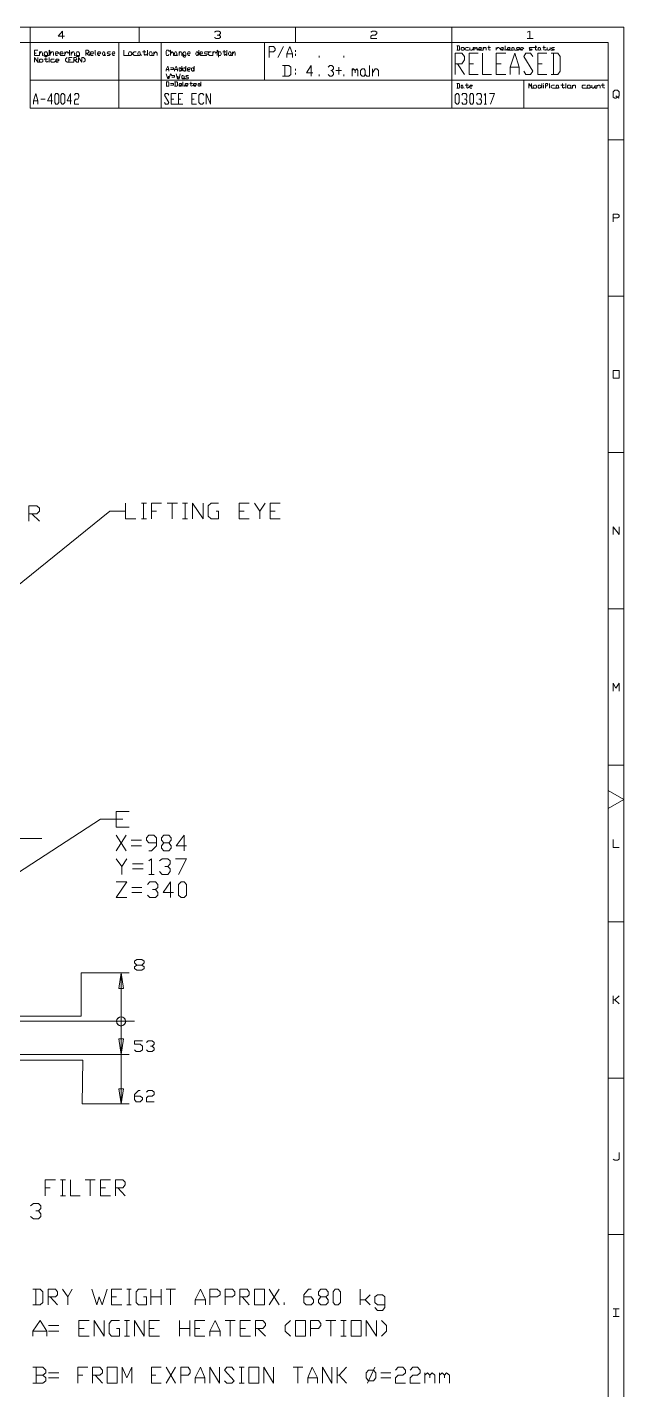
# Model space of a CAD drawing. Header units: millimetres. Extents: x 0.2 to 11.3, y 0.2 to 8.
# Drawn here: x 9.5 to 11.268, y 3.977 to 8.014 of the extents above; entities that cross this region are included whole.
import ezdxf

# ---------------------------------------------------------------- set-up
doc = ezdxf.new("R2010")
doc.units = ezdxf.units.MM
doc.layers.add('PDF_几何图形', color=7, linetype='Continuous')

msp = doc.modelspace()

# ---------------------------------------------------------------- linework, layer by layer
at = {"layer": 'PDF_几何图形', "lineweight": 13}
for points in [[(11.2683, 0.2206), (11.2683, 8.0139), (0.25, 8.0139), (0.25, 0.2206)], [(11.2217, 7.9689), (11.2217, 0.2656), (0.2967, 0.2656), (0.2967, 7.9689)], [(11.2217, 7.9689), (9.5083, 7.9689), (9.5083, 7.7739), (11.2217, 7.7739)], [(9.7717, 7.9689), (9.7717, 7.7739)], [(9.8967, 7.7739), (9.8967, 7.9689)], [(9.9117, 7.8889), (9.9117, 7.8839), (9.9117, 7.8889), (9.9167, 7.8989), (9.92, 7.8889), (9.92, 7.8839), (9.92, 7.8889)], [(9.9367, 7.8889), (9.9367, 7.8839), (9.9367, 7.8889), (9.9417, 7.8989), (9.945, 7.8889), (9.945, 7.8839), (9.945, 7.8889)], [(11.2217, 7.8572), (9.5083, 7.8572)], [(9.9467, 7.8689), (9.945, 7.8606), (9.95, 7.8606)], [(10.9717, 7.8572), (10.9717, 7.7739)], [(9.585, 7.7856), (9.5817, 7.7906), (9.5817, 7.8122), (9.585, 7.8172), (9.59, 7.8172), (9.5933, 7.8122), (9.5933, 7.7906), (9.59, 7.7856)], [(9.6033, 7.7856), (9.6, 7.7906), (9.6, 7.8122), (9.6033, 7.8172), (9.6067, 7.8172), (9.6117, 7.8122), (9.6117, 7.7906), (9.6067, 7.7856)], [(10.7733, 7.7856), (10.7683, 7.7906), (10.7683, 7.8122), (10.7733, 7.8172), (10.7767, 7.8172), (10.78, 7.8122), (10.78, 7.7906), (10.7767, 7.7856)], [(11.255, 6.9972), (11.255, 6.9739), (11.2367, 6.9739), (11.2367, 6.9972)], [(9.9567, 5.4356), (9.965, 5.4356), (9.9717, 5.4422), (9.9717, 5.4739), (9.965, 5.4822), (9.9567, 5.4822), (9.9483, 5.4739), (9.9483, 5.4422)], [(9.785, 5.1656), (9.7717, 5.1656), (9.7783, 5.2122)], [(9.7717, 5.0172), (9.785, 5.0172), (9.7783, 4.9706)], [(9.7717, 4.8689), (9.785, 4.8689), (9.7783, 4.8239)], [(10.2033, 4.2756), (10.2033, 4.2289), (10.1733, 4.2289), (10.1733, 4.2756)], [(10.4133, 4.2289), (10.4067, 4.2356), (10.4067, 4.2672), (10.4133, 4.2756), (10.4217, 4.2756), (10.4283, 4.2672), (10.4283, 4.2356), (10.4217, 4.2289)], [(10.325, 4.1822), (10.325, 4.1356), (10.295, 4.1356), (10.295, 4.1822)], [(10.49, 4.1822), (10.49, 4.1356), (10.46, 4.1356), (10.46, 4.1822)], [(9.7667, 4.0439), (9.7667, 3.9972), (9.7367, 3.9972), (9.7367, 4.0439)], [(10.1867, 4.0439), (10.1867, 3.9972), (10.1567, 3.9972), (10.1567, 4.0439)], [(10.5117, 4.0039), (10.505, 4.0122), (10.505, 4.0272), (10.5117, 4.0356), (10.5267, 4.0356), (10.5333, 4.0272), (10.5333, 4.0122), (10.5267, 4.0039)]]:
    msp.add_lwpolyline(points, close=True, dxfattribs=at)
for points in [[(11.2217, 7.7739), (9.5083, 7.7739), (9.5083, 8.0139)], [(9.61, 7.9872), (9.5917, 7.9872), (9.605, 8.0022), (9.605, 7.9806)], [(9.8317, 7.9689), (9.8317, 8.0139)], [(10.06, 8.0022), (10.055, 7.9989), (10.06, 8.0022), (10.0683, 8.0022), (10.0733, 7.9989), (10.0733, 7.9956), (10.0683, 7.9906), (10.0633, 7.9906), (10.0683, 7.9906), (10.0733, 7.9872), (10.0733, 7.9839), (10.0683, 7.9806), (10.06, 7.9806), (10.055, 7.9839)], [(10.295, 7.9689), (10.295, 8.0139)], [(10.5233, 8.0022), (10.5183, 7.9989), (10.5233, 8.0022), (10.5317, 8.0022), (10.5367, 7.9989), (10.5367, 7.9956), (10.5317, 7.9906), (10.5233, 7.9906), (10.5183, 7.9872), (10.5183, 7.9806), (10.5367, 7.9806)], [(10.7583, 7.9689), (10.7583, 7.7739), (10.7583, 8.0139)], [(11, 7.9806), (10.9817, 7.9806), (10.99, 7.9806), (10.99, 8.0022), (10.9817, 7.9989)], [(10.2033, 7.8572), (10.2033, 7.9689)], [(10.2167, 7.9406), (10.23, 7.9406), (10.235, 7.9456), (10.235, 7.9506), (10.23, 7.9572), (10.2167, 7.9572), (10.2167, 7.9239)], [(10.2433, 7.9239), (10.26, 7.9572)], [(10.2867, 7.9239), (10.2867, 7.9356), (10.2783, 7.9572), (10.27, 7.9356), (10.27, 7.9239)], [(10.7733, 7.9456), (10.78, 7.9456), (10.7817, 7.9472), (10.7817, 7.9572), (10.78, 7.9589), (10.7733, 7.9589), (10.775, 7.9589), (10.775, 7.9456)], [(10.7883, 7.9456), (10.7933, 7.9456), (10.7883, 7.9456), (10.7867, 7.9472), (10.7867, 7.9522), (10.7883, 7.9539), (10.7933, 7.9539), (10.795, 7.9522), (10.795, 7.9472), (10.7933, 7.9456)], [(10.8017, 7.9539), (10.8083, 7.9539), (10.8017, 7.9539), (10.7983, 7.9522), (10.7983, 7.9472), (10.8017, 7.9456), (10.8083, 7.9456), (10.8117, 7.9472), (10.8117, 7.9539), (10.8117, 7.9472), (10.815, 7.9456), (10.8167, 7.9456), (10.8217, 7.9489), (10.8217, 7.9456), (10.8217, 7.9539), (10.825, 7.9539), (10.825, 7.9456), (10.825, 7.9522), (10.8267, 7.9539), (10.83, 7.9522), (10.83, 7.9489), (10.83, 7.9522), (10.8317, 7.9539), (10.8333, 7.9522), (10.8333, 7.9456), (10.8383, 7.9489), (10.845, 7.9489), (10.8467, 7.9522), (10.845, 7.9539), (10.84, 7.9539), (10.8383, 7.9522), (10.8383, 7.9472), (10.84, 7.9456), (10.8517, 7.9456), (10.8517, 7.9539), (10.855, 7.9539), (10.8517, 7.9489), (10.855, 7.9539), (10.8583, 7.9539), (10.86, 7.9522), (10.86, 7.9456)], [(10.865, 7.9539), (10.8733, 7.9539)], [(10.8683, 7.9589), (10.8683, 7.9472), (10.8717, 7.9456), (10.8733, 7.9472)], [(10.89, 7.9456), (10.89, 7.9539), (10.89, 7.9489), (10.895, 7.9539), (10.8967, 7.9539), (10.9, 7.9522), (10.9033, 7.9489), (10.91, 7.9489), (10.9117, 7.9522), (10.91, 7.9539), (10.9067, 7.9539), (10.9033, 7.9522), (10.9033, 7.9472), (10.9067, 7.9456), (10.91, 7.9456), (10.9167, 7.9472), (10.9167, 7.9589)], [(10.9167, 7.9472), (10.9183, 7.9456), (10.9233, 7.9489), (10.93, 7.9489), (10.9317, 7.9522), (10.93, 7.9539), (10.925, 7.9539), (10.9233, 7.9522), (10.9233, 7.9472), (10.925, 7.9456), (10.94, 7.9456), (10.9383, 7.9456), (10.9367, 7.9472), (10.9367, 7.9522), (10.9383, 7.9539), (10.94, 7.9539), (10.9433, 7.9522), (10.9433, 7.9472), (10.94, 7.9456), (10.9433, 7.9472), (10.945, 7.9456), (10.9567, 7.9456), (10.9583, 7.9472), (10.9567, 7.9489), (10.9517, 7.9489), (10.95, 7.9522), (10.9517, 7.9539), (10.9583, 7.9539), (10.9617, 7.9489), (10.9683, 7.9489), (10.9717, 7.9522), (10.9683, 7.9539), (10.965, 7.9539), (10.9617, 7.9522), (10.9617, 7.9472), (10.965, 7.9456), (10.9683, 7.9456)], [(10.9883, 7.9456), (10.995, 7.9456), (10.9967, 7.9472), (10.995, 7.9489), (10.99, 7.9489), (10.9883, 7.9522), (10.99, 7.9539), (11.01, 7.9539), (11.0067, 7.9589), (11.0067, 7.9472), (11.0083, 7.9456), (11.01, 7.9472), (11.0167, 7.9456), (11.0183, 7.9456), (11.0167, 7.9456), (11.015, 7.9472), (11.015, 7.9522), (11.0167, 7.9539), (11.0183, 7.9539), (11.0217, 7.9522), (11.0217, 7.9472), (11.0183, 7.9456), (11.0217, 7.9472), (11.0233, 7.9456)], [(11.0283, 7.9539), (11.0367, 7.9539)], [(11.0317, 7.9589), (11.0317, 7.9472), (11.035, 7.9456), (11.0367, 7.9472), (11.0417, 7.9472), (11.0417, 7.9539), (11.0417, 7.9472), (11.0433, 7.9456), (11.045, 7.9456), (11.05, 7.9489), (11.05, 7.9456), (11.05, 7.9539)], [(11.0533, 7.9456), (11.06, 7.9456), (11.0633, 7.9472), (11.06, 7.9489), (11.0567, 7.9489), (11.0533, 7.9522), (11.0567, 7.9539), (11.0633, 7.9539)], [(9.5217, 7.9306), (9.5217, 7.9456), (9.5317, 7.9456)], [(9.5267, 7.9372), (9.5217, 7.9372), (9.5217, 7.9306), (9.5367, 7.9306), (9.5367, 7.9406), (9.54, 7.9406), (9.5367, 7.9356), (9.54, 7.9406), (9.5433, 7.9406), (9.545, 7.9372), (9.545, 7.9306), (9.55, 7.9289), (9.5533, 7.9272), (9.5567, 7.9272), (9.56, 7.9289), (9.56, 7.9372), (9.5567, 7.9406), (9.5533, 7.9406), (9.55, 7.9372), (9.55, 7.9339), (9.5533, 7.9306), (9.565, 7.9306), (9.565, 7.9456), (9.5683, 7.9406), (9.5683, 7.9306), (9.5683, 7.9356), (9.5733, 7.9406), (9.5767, 7.9406), (9.5783, 7.9372), (9.5783, 7.9306)], [(9.5317, 7.9106), (9.5217, 7.9239), (9.5217, 7.9106)], [(9.5317, 7.9239), (9.5317, 7.9106), (9.5433, 7.9106), (9.5383, 7.9106), (9.5367, 7.9122), (9.5367, 7.9172), (9.5383, 7.9189), (9.5433, 7.9189), (9.5467, 7.9172), (9.5467, 7.9122), (9.5433, 7.9106)], [(9.55, 7.9189), (9.56, 7.9189)], [(9.555, 7.9239), (9.555, 7.9122), (9.5583, 7.9106), (9.56, 7.9122), (9.565, 7.9106), (9.565, 7.9239)], [(9.5717, 7.9189), (9.58, 7.9189), (9.5717, 7.9189), (9.57, 7.9172), (9.57, 7.9122), (9.5717, 7.9106), (9.58, 7.9106), (9.585, 7.9139), (9.5917, 7.9139), (9.595, 7.9172), (9.5917, 7.9189), (9.5867, 7.9189), (9.585, 7.9172), (9.585, 7.9122), (9.5867, 7.9106), (9.5917, 7.9106)], [(9.5833, 7.9356), (9.59, 7.9356), (9.5933, 7.9372), (9.59, 7.9406), (9.585, 7.9406), (9.5833, 7.9372), (9.5833, 7.9339), (9.585, 7.9306), (9.59, 7.9306)], [(9.5967, 7.9356), (9.605, 7.9356), (9.6067, 7.9372), (9.605, 7.9406), (9.6, 7.9406), (9.5967, 7.9372), (9.5967, 7.9339), (9.6, 7.9306), (9.6117, 7.9306), (9.6117, 7.9406), (9.6117, 7.9356), (9.6167, 7.9406), (9.6183, 7.9406), (9.6217, 7.9372), (9.625, 7.9406), (9.625, 7.9306)], [(9.6333, 7.9239), (9.6233, 7.9239), (9.6233, 7.9106), (9.6183, 7.9106), (9.6133, 7.9139), (9.6133, 7.9189), (9.6183, 7.9239)], [(9.6283, 7.9172), (9.6233, 7.9172), (9.6233, 7.9106), (9.6383, 7.9106), (9.6383, 7.9239), (9.645, 7.9239), (9.6467, 7.9206), (9.6467, 7.9189), (9.645, 7.9172), (9.6383, 7.9172), (9.64, 7.9172), (9.6467, 7.9106), (9.6517, 7.9106), (9.6517, 7.9239), (9.6617, 7.9106), (9.6617, 7.9239), (9.6667, 7.9239), (9.6717, 7.9189), (9.6717, 7.9139), (9.6667, 7.9106)], [(9.625, 7.9422), (9.625, 7.9456)], [(9.63, 7.9406), (9.63, 7.9306), (9.63, 7.9356), (9.635, 7.9406), (9.6383, 7.9406), (9.64, 7.9372), (9.64, 7.9306), (9.645, 7.9289), (9.6467, 7.9272), (9.6517, 7.9272), (9.655, 7.9289), (9.655, 7.9372), (9.6517, 7.9406), (9.6467, 7.9406), (9.645, 7.9372), (9.645, 7.9339), (9.6467, 7.9306), (9.655, 7.9306)], [(9.6733, 7.9306), (9.6733, 7.9456), (9.68, 7.9456), (9.6833, 7.9422), (9.6833, 7.9406), (9.68, 7.9372), (9.6733, 7.9372), (9.675, 7.9372), (9.6833, 7.9306), (9.6867, 7.9356), (9.695, 7.9356), (9.6967, 7.9372), (9.695, 7.9406), (9.69, 7.9406), (9.6867, 7.9372), (9.6867, 7.9339), (9.69, 7.9306), (9.695, 7.9306)], [(9.7033, 7.9306), (9.7017, 7.9339), (9.7017, 7.9456)], [(9.7083, 7.9356), (9.715, 7.9356), (9.7183, 7.9372), (9.715, 7.9406), (9.7117, 7.9406), (9.7083, 7.9372), (9.7083, 7.9339), (9.7117, 7.9306), (9.715, 7.9306)], [(9.725, 7.9306), (9.7267, 7.9306), (9.725, 7.9306), (9.7233, 7.9339), (9.7233, 7.9372), (9.725, 7.9406), (9.7267, 7.9406), (9.73, 7.9372), (9.73, 7.9339), (9.7267, 7.9306), (9.7317, 7.9306), (9.73, 7.9339)], [(9.7367, 7.9306), (9.7433, 7.9306), (9.7467, 7.9339), (9.7433, 7.9356), (9.74, 7.9356), (9.7367, 7.9372), (9.74, 7.9406), (9.7467, 7.9406)], [(9.7517, 7.9356), (9.7583, 7.9356), (9.76, 7.9372), (9.7583, 7.9406), (9.7533, 7.9406), (9.7517, 7.9372), (9.7517, 7.9339), (9.7533, 7.9306), (9.7583, 7.9306)], [(9.8067, 7.9306), (9.81, 7.9339), (9.81, 7.9372), (9.8067, 7.9406), (9.8017, 7.9406), (9.8, 7.9372), (9.8, 7.9339), (9.8017, 7.9306), (9.8067, 7.9306), (9.7867, 7.9306), (9.7867, 7.9456)], [(9.8167, 7.9406), (9.8233, 7.9406), (9.8167, 7.9406), (9.8133, 7.9372), (9.8133, 7.9339), (9.8167, 7.9306), (9.8333, 7.9306), (9.83, 7.9306), (9.8283, 7.9339), (9.8283, 7.9372), (9.83, 7.9406), (9.8333, 7.9406), (9.835, 7.9372), (9.835, 7.9339), (9.8333, 7.9306), (9.835, 7.9339), (9.8383, 7.9306)], [(9.8417, 7.9406), (9.8517, 7.9406)], [(9.8467, 7.9456), (9.8467, 7.9339), (9.85, 7.9306), (9.8517, 7.9339), (9.8567, 7.9306), (9.8567, 7.9456)], [(9.8633, 7.9306), (9.8683, 7.9306), (9.8633, 7.9306), (9.8617, 7.9339), (9.8617, 7.9372), (9.8633, 7.9406), (9.8683, 7.9406), (9.87, 7.9372), (9.87, 7.9339), (9.8683, 7.9306), (9.875, 7.9306), (9.875, 7.9406), (9.875, 7.9356), (9.88, 7.9406), (9.8817, 7.9406), (9.885, 7.9372), (9.885, 7.9306)], [(9.9183, 7.9306), (9.92, 7.9339), (9.9183, 7.9306), (9.9133, 7.9306), (9.9117, 7.9339), (9.9117, 7.9422), (9.9133, 7.9456), (9.9183, 7.9456), (9.92, 7.9422), (9.925, 7.9456), (9.925, 7.9306), (9.925, 7.9356), (9.9283, 7.9406), (9.93, 7.9406), (9.9333, 7.9372), (9.9333, 7.9306), (9.9417, 7.9306), (9.9383, 7.9306), (9.9367, 7.9339), (9.9367, 7.9372), (9.9383, 7.9406), (9.9417, 7.9406), (9.9433, 7.9372), (9.9433, 7.9339), (9.9417, 7.9306), (9.945, 7.9306), (9.9433, 7.9339)], [(9.95, 7.9306), (9.95, 7.9406), (9.9533, 7.9406), (9.95, 7.9356), (9.9533, 7.9406), (9.9567, 7.9406), (9.9583, 7.9372), (9.9583, 7.9306), (9.9617, 7.9289), (9.965, 7.9256), (9.9683, 7.9256), (9.97, 7.9289), (9.97, 7.9372), (9.9683, 7.9406), (9.965, 7.9406), (9.9617, 7.9372), (9.9617, 7.9339), (9.965, 7.9306), (9.97, 7.9306)], [(9.975, 7.9356), (9.9817, 7.9356), (9.9833, 7.9372), (9.9817, 7.9406), (9.9767, 7.9406), (9.975, 7.9372), (9.975, 7.9339), (9.9767, 7.9306), (9.9817, 7.9306)], [(10.0083, 7.9456), (10.0083, 7.9306), (10.0083, 7.9356), (10.0033, 7.9406), (10.0017, 7.9406), (10, 7.9372), (10, 7.9339), (10.0017, 7.9306), (10.0033, 7.9306), (10.0083, 7.9356)], [(10.0117, 7.9356), (10.0183, 7.9356), (10.02, 7.9372), (10.0183, 7.9406), (10.015, 7.9406), (10.0117, 7.9372), (10.0117, 7.9339), (10.015, 7.9306), (10.0317, 7.9306), (10.0333, 7.9339), (10.0317, 7.9356), (10.0267, 7.9356), (10.025, 7.9372), (10.0267, 7.9406), (10.045, 7.9406), (10.04, 7.9406), (10.0367, 7.9372), (10.0367, 7.9339), (10.04, 7.9306), (10.05, 7.9306), (10.05, 7.9406), (10.0533, 7.9406), (10.05, 7.9356), (10.0533, 7.9406), (10.0567, 7.9406), (10.0583, 7.9372), (10.0633, 7.9406), (10.0633, 7.9306)], [(10.0633, 7.9422), (10.0633, 7.9456), (10.0667, 7.9406), (10.0667, 7.9256)], [(10.0667, 7.9372), (10.0683, 7.9406), (10.0733, 7.9406), (10.075, 7.9372), (10.075, 7.9339), (10.0733, 7.9306), (10.0667, 7.9306)], [(10.08, 7.9406), (10.0883, 7.9406)], [(10.0833, 7.9456), (10.0833, 7.9339), (10.085, 7.9306), (10.0883, 7.9339), (10.0917, 7.9306), (10.0917, 7.9456)], [(10.0983, 7.9306), (10.1017, 7.9306), (10.0983, 7.9306), (10.0967, 7.9339), (10.0967, 7.9372), (10.0983, 7.9406), (10.1017, 7.9406), (10.105, 7.9372), (10.105, 7.9339), (10.1017, 7.9306), (10.1083, 7.9306), (10.1083, 7.9406), (10.1083, 7.9356), (10.1133, 7.9406), (10.115, 7.9406), (10.1167, 7.9372), (10.1167, 7.9306)], [(10.2867, 7.9356), (10.27, 7.9356)], [(10.295, 7.9406), (10.295, 7.9456)], [(10.295, 7.9356), (10.295, 7.9289)], [(10.365, 7.9289), (10.365, 7.9239)], [(10.4383, 7.9239), (10.4383, 7.9289)], [(10.7967, 7.8739), (10.775, 7.9056), (10.7683, 7.9056), (10.7883, 7.9056), (10.7967, 7.9172), (10.7967, 7.9272), (10.7883, 7.9372), (10.7683, 7.9372), (10.7683, 7.8739)], [(10.8367, 7.8739), (10.81, 7.8739), (10.81, 7.9372), (10.8367, 7.9372)], [(10.8767, 7.8739), (10.85, 7.8739), (10.85, 7.9372)], [(10.9183, 7.8739), (10.89, 7.8739), (10.89, 7.9372), (10.9183, 7.9372)], [(10.9317, 7.8739), (10.9317, 7.8956), (10.945, 7.9372), (10.9583, 7.8956), (10.9583, 7.8739)], [(10.9717, 7.8839), (10.9783, 7.8739), (10.9917, 7.8739), (10.9983, 7.8839), (10.9717, 7.9272), (10.9783, 7.9372), (10.9917, 7.9372), (10.9983, 7.9272)], [(11.04, 7.9372), (11.0133, 7.9372), (11.0133, 7.8739), (11.04, 7.8739)], [(11.0533, 7.8739), (11.0733, 7.8739), (11.08, 7.8839), (11.08, 7.9272), (11.0733, 7.9372), (11.0533, 7.9372), (11.06, 7.9372), (11.06, 7.8739)], [(9.9117, 7.8756), (9.9167, 7.8606), (9.9183, 7.8689), (9.92, 7.8606), (9.925, 7.8756), (9.9283, 7.8706), (9.9367, 7.8706), (9.9367, 7.8656), (9.9283, 7.8656)], [(9.925, 7.8939), (9.9333, 7.8939), (9.9333, 7.8889), (9.925, 7.8889)], [(9.945, 7.8606), (9.9417, 7.8756)], [(9.9583, 7.8889), (9.9533, 7.8839), (9.9517, 7.8839), (9.95, 7.8872), (9.95, 7.8922), (9.9517, 7.8939), (9.9533, 7.8939), (9.9583, 7.8889), (9.9583, 7.8839), (9.9583, 7.8989)], [(9.95, 7.8606), (9.9533, 7.8756)], [(9.97, 7.8889), (9.9667, 7.8839), (9.965, 7.8839), (9.9617, 7.8872), (9.9617, 7.8922), (9.965, 7.8939), (9.9667, 7.8939), (9.97, 7.8889), (9.97, 7.8839), (9.97, 7.8989)], [(9.975, 7.8889), (9.9817, 7.8889), (9.9833, 7.8922), (9.9817, 7.8939), (9.9767, 7.8939), (9.975, 7.8922), (9.975, 7.8872), (9.9767, 7.8839), (9.9817, 7.8839)], [(9.9917, 7.8839), (9.995, 7.8889), (9.9917, 7.8839), (9.99, 7.8839), (9.9867, 7.8872), (9.9867, 7.8922), (9.99, 7.8939), (9.9917, 7.8939), (9.995, 7.8889), (9.995, 7.8839), (9.995, 7.8989)], [(10.2633, 7.8689), (10.2633, 7.9006), (10.2567, 7.9006), (10.275, 7.9006), (10.2817, 7.8956), (10.2817, 7.8739), (10.275, 7.8689), (10.2567, 7.8689)], [(10.295, 7.8856), (10.295, 7.8906)], [(10.295, 7.8789), (10.295, 7.8739)], [(10.3417, 7.8689), (10.3417, 7.9006), (10.3283, 7.8789), (10.3467, 7.8789)], [(10.365, 7.8689), (10.365, 7.8739)], [(10.3917, 7.8956), (10.3967, 7.9006), (10.4033, 7.9006), (10.4083, 7.8956), (10.4083, 7.8906), (10.4033, 7.8856), (10.4, 7.8856), (10.4033, 7.8856), (10.4083, 7.8789), (10.4083, 7.8739), (10.4033, 7.8689), (10.3967, 7.8689), (10.3917, 7.8739)], [(10.4317, 7.8856), (10.415, 7.8856)], [(10.4233, 7.8739), (10.4233, 7.8956)], [(10.4383, 7.8739), (10.4383, 7.8689)], [(10.4633, 7.8689), (10.4633, 7.8906), (10.4667, 7.8906), (10.4633, 7.8856), (10.4667, 7.8906), (10.4717, 7.8856), (10.4717, 7.8789), (10.4717, 7.8856), (10.4767, 7.8906), (10.48, 7.8856), (10.48, 7.8689)], [(10.4933, 7.8689), (10.4983, 7.8689), (10.4933, 7.8689), (10.4883, 7.8739), (10.4883, 7.8856), (10.4933, 7.8906), (10.4983, 7.8906), (10.5017, 7.8856), (10.5017, 7.8739), (10.4983, 7.8689), (10.5017, 7.8739), (10.5067, 7.8689), (10.515, 7.8689), (10.515, 7.9006)], [(10.5233, 7.8906), (10.5233, 7.8689)], [(10.5233, 7.8789), (10.5317, 7.8906), (10.5367, 7.8906), (10.5417, 7.8856), (10.5417, 7.8689)], [(10.8233, 7.9056), (10.81, 7.9056)], [(10.905, 7.9056), (10.89, 7.9056)], [(10.9583, 7.8956), (10.9317, 7.8956)], [(11.0267, 7.9056), (11.0133, 7.9056)], [(9.9183, 7.8389), (9.9117, 7.8389), (9.9183, 7.8389), (9.92, 7.8406), (9.92, 7.8506), (9.9183, 7.8522), (9.9117, 7.8522), (9.9133, 7.8522), (9.9133, 7.8389)], [(9.925, 7.8472), (9.9333, 7.8472), (9.9333, 7.8422), (9.925, 7.8422)], [(9.9367, 7.8389), (9.9433, 7.8389), (9.945, 7.8406), (9.945, 7.8506), (9.9433, 7.8522), (9.9367, 7.8522), (9.9383, 7.8522), (9.9383, 7.8389)], [(9.95, 7.8422), (9.9567, 7.8422), (9.9583, 7.8456), (9.9567, 7.8472), (9.9517, 7.8472), (9.95, 7.8456), (9.95, 7.8406), (9.9517, 7.8389), (9.9567, 7.8389), (9.9617, 7.8406), (9.9617, 7.8522)], [(9.96, 7.8606), (9.9617, 7.8606), (9.96, 7.8606), (9.9583, 7.8639), (9.9583, 7.8689), (9.96, 7.8706), (9.9617, 7.8706), (9.965, 7.8689), (9.965, 7.8639), (9.9617, 7.8606), (9.9667, 7.8606), (9.965, 7.8639), (9.97, 7.8606), (9.9767, 7.8606), (9.9783, 7.8639), (9.9767, 7.8656), (9.9733, 7.8656), (9.97, 7.8689), (9.9733, 7.8706), (9.9783, 7.8706)], [(9.9617, 7.8406), (9.965, 7.8389), (9.9683, 7.8422), (9.975, 7.8422), (9.9767, 7.8456), (9.975, 7.8472), (9.97, 7.8472), (9.9683, 7.8456), (9.9683, 7.8406), (9.97, 7.8389), (9.975, 7.8389)], [(9.9817, 7.8472), (9.99, 7.8472)], [(9.985, 7.8522), (9.985, 7.8406), (9.9867, 7.8389), (9.9933, 7.8422), (10, 7.8422), (10.0017, 7.8456), (10, 7.8472), (9.995, 7.8472), (9.9933, 7.8456), (9.9933, 7.8406), (9.995, 7.8389), (10, 7.8389)], [(10.01, 7.8389), (10.015, 7.8422), (10.01, 7.8389), (10.0083, 7.8389), (10.0067, 7.8406), (10.0067, 7.8456), (10.0083, 7.8472), (10.01, 7.8472), (10.015, 7.8422), (10.015, 7.8389), (10.015, 7.8522)], [(10.78, 7.8339), (10.7733, 7.8339), (10.78, 7.8339), (10.7817, 7.8356), (10.7817, 7.8456), (10.78, 7.8472), (10.7733, 7.8472), (10.775, 7.8472), (10.775, 7.8339)], [(10.7883, 7.8339), (10.79, 7.8339), (10.7883, 7.8339), (10.7867, 7.8356), (10.7867, 7.8406), (10.7883, 7.8422), (10.79, 7.8422), (10.7917, 7.8406), (10.7917, 7.8356), (10.79, 7.8339), (10.7917, 7.8356), (10.795, 7.8339)], [(10.7983, 7.8422), (10.8083, 7.8422)], [(10.8033, 7.8472), (10.8033, 7.8356), (10.805, 7.8339), (10.8083, 7.8356), (10.8117, 7.8389), (10.8183, 7.8389), (10.82, 7.8406), (10.8183, 7.8422), (10.8133, 7.8422), (10.8117, 7.8406), (10.8117, 7.8356), (10.8133, 7.8339), (10.8183, 7.8339)], [(10.9867, 7.8339), (10.9867, 7.8472), (10.9917, 7.8389), (10.995, 7.8472), (10.995, 7.8339), (11.0083, 7.8339), (11.0033, 7.8339), (11, 7.8356), (11, 7.8406), (11.0033, 7.8422), (11.0083, 7.8422), (11.01, 7.8406), (11.01, 7.8356), (11.0083, 7.8339)], [(11.025, 7.8472), (11.025, 7.8339), (11.025, 7.8389), (11.02, 7.8422), (11.0167, 7.8422), (11.015, 7.8406), (11.015, 7.8356), (11.0167, 7.8339), (11.02, 7.8339), (11.025, 7.8389)], [(11.03, 7.8456), (11.03, 7.8472)], [(11.03, 7.8422), (11.03, 7.8339)], [(11.035, 7.8406), (11.0417, 7.8406), (11.0433, 7.8456), (11.0417, 7.8472), (11.0383, 7.8472), (11.0367, 7.8456), (11.0367, 7.8339)], [(11.0483, 7.8339), (11.0483, 7.8472)], [(11.0567, 7.8422), (11.0633, 7.8422), (11.0567, 7.8422), (11.0533, 7.8406), (11.0533, 7.8356), (11.0567, 7.8339), (11.0733, 7.8339), (11.07, 7.8339), (11.0683, 7.8356), (11.0683, 7.8406), (11.07, 7.8422), (11.0733, 7.8422), (11.075, 7.8406), (11.075, 7.8356), (11.0733, 7.8339), (11.075, 7.8356), (11.0767, 7.8339)], [(11.0817, 7.8422), (11.0917, 7.8422)], [(11.0867, 7.8472), (11.0867, 7.8356), (11.09, 7.8339), (11.0917, 7.8356), (11.0967, 7.8339), (11.0967, 7.8472)], [(11.1033, 7.8339), (11.1083, 7.8339), (11.1033, 7.8339), (11.1017, 7.8356), (11.1017, 7.8406), (11.1033, 7.8422), (11.1083, 7.8422), (11.1117, 7.8406), (11.1117, 7.8356), (11.1083, 7.8339), (11.1167, 7.8339), (11.1167, 7.8422), (11.1167, 7.8389), (11.12, 7.8422), (11.1233, 7.8422), (11.125, 7.8406), (11.125, 7.8339)], [(11.1467, 7.8422), (11.155, 7.8422), (11.1467, 7.8422), (11.145, 7.8406), (11.145, 7.8356), (11.1467, 7.8339), (11.1667, 7.8339), (11.1617, 7.8339), (11.16, 7.8356), (11.16, 7.8406), (11.1617, 7.8422), (11.1667, 7.8422), (11.1683, 7.8406), (11.1683, 7.8356), (11.1667, 7.8339), (11.1733, 7.8356), (11.1733, 7.8422), (11.1733, 7.8356), (11.1767, 7.8339), (11.1783, 7.8339), (11.1833, 7.8389), (11.1833, 7.8422), (11.1833, 7.8339), (11.1883, 7.8339), (11.1883, 7.8422), (11.1883, 7.8389), (11.1933, 7.8422), (11.195, 7.8422), (11.1983, 7.8406), (11.1983, 7.8339)], [(11.2017, 7.8422), (11.2117, 7.8422)], [(11.2067, 7.8472), (11.2067, 7.8356), (11.21, 7.8339), (11.2117, 7.8356)], [(9.5317, 7.7856), (9.5317, 7.7956), (9.525, 7.8172), (9.5183, 7.7956), (9.5183, 7.7856)], [(9.5317, 7.7956), (9.5183, 7.7956)], [(9.54, 7.8006), (9.5533, 7.8006)], [(9.5717, 7.7856), (9.5717, 7.8172), (9.56, 7.7956), (9.575, 7.7956)], [(9.6283, 7.7856), (9.6283, 7.8172), (9.6183, 7.7956), (9.6317, 7.7956)], [(9.64, 7.8122), (9.6433, 7.8172), (9.65, 7.8172), (9.6533, 7.8122), (9.6533, 7.8072), (9.65, 7.8006), (9.6433, 7.8006), (9.64, 7.7956), (9.64, 7.7856), (9.6533, 7.7856)], [(9.91, 7.7856), (9.9067, 7.7906), (9.91, 7.7856), (9.9167, 7.7856), (9.92, 7.7906), (9.9067, 7.8122), (9.91, 7.8172), (9.9167, 7.8172), (9.92, 7.8122)], [(9.9417, 7.8172), (9.9267, 7.8172), (9.9267, 7.7856), (9.9483, 7.7856), (9.9483, 7.8172), (9.9617, 7.8172)], [(9.935, 7.8006), (9.9267, 7.8006)], [(9.955, 7.8006), (9.9483, 7.8006)], [(10.0017, 7.7856), (9.9883, 7.7856), (9.9883, 7.8172), (10.0017, 7.8172)], [(9.995, 7.8006), (9.9883, 7.8006)], [(10.02, 7.7856), (10.0233, 7.7906), (10.02, 7.7856), (10.0133, 7.7856), (10.0083, 7.7906), (10.0083, 7.8122), (10.0133, 7.8172), (10.02, 7.8172), (10.0233, 7.8122)], [(10.0433, 7.8172), (10.0433, 7.7856), (10.03, 7.8172), (10.03, 7.7856)], [(10.7883, 7.8122), (10.7917, 7.8172), (10.8, 7.8172), (10.8033, 7.8122), (10.8033, 7.8072), (10.8, 7.8006), (10.7967, 7.8006), (10.8, 7.8006), (10.8033, 7.7956), (10.8033, 7.7906), (10.8, 7.7856), (10.7917, 7.7856), (10.7883, 7.7906)], [(10.8117, 7.7906), (10.815, 7.7856), (10.8117, 7.7906), (10.8117, 7.8122), (10.815, 7.8172), (10.82, 7.8172), (10.8233, 7.8122), (10.8233, 7.7906), (10.82, 7.7856), (10.815, 7.7856)], [(10.8317, 7.8122), (10.835, 7.8172), (10.8433, 7.8172), (10.8467, 7.8122), (10.8467, 7.8072), (10.8433, 7.8006), (10.8383, 7.8006), (10.8433, 7.8006), (10.8467, 7.7956), (10.8467, 7.7906), (10.8433, 7.7856), (10.835, 7.7856), (10.8317, 7.7906)], [(10.855, 7.8122), (10.8583, 7.8172), (10.8583, 7.7856), (10.855, 7.7856), (10.8617, 7.7856)], [(10.87, 7.8172), (10.885, 7.8172), (10.8733, 7.7856)], [(11.245, 7.8106), (11.25, 7.8072), (11.245, 7.8039), (11.2417, 7.8039), (11.2367, 7.8072), (11.2367, 7.8222), (11.2417, 7.8272), (11.25, 7.8272), (11.255, 7.8222), (11.255, 7.8106), (11.25, 7.8072), (11.255, 7.8039)], [(9.9483, 7.7856), (9.9617, 7.7856)], [(11.2217, 7.6806), (11.2683, 7.6806)], [(11.2367, 7.4372), (11.2367, 7.4606), (11.25, 7.4606), (11.255, 7.4572), (11.255, 7.4522), (11.25, 7.4489), (11.2367, 7.4489)], [(11.2217, 7.2172), (11.2683, 7.2172)], [(11.2217, 6.7539), (11.2683, 6.7539)], [(9.0167, 5.9922), (9.745, 6.5806), (9.7917, 6.5806)], [(9.505, 6.5506), (9.505, 6.5956), (9.5283, 6.5956), (9.5367, 6.5889), (9.5367, 6.5806), (9.5283, 6.5722), (9.505, 6.5722), (9.5133, 6.5722), (9.5367, 6.5506)], [(9.8217, 6.5572), (9.7917, 6.5572), (9.7917, 6.6039)], [(9.8383, 6.6039), (9.8533, 6.6039), (9.845, 6.6039), (9.845, 6.5572), (9.8383, 6.5572), (9.8533, 6.5572)], [(9.8683, 6.5572), (9.8683, 6.6039), (9.8983, 6.6039)], [(9.8833, 6.5806), (9.8683, 6.5806)], [(9.915, 6.6039), (9.945, 6.6039)], [(9.93, 6.6039), (9.93, 6.5572)], [(9.96, 6.6039), (9.975, 6.6039), (9.9683, 6.6039), (9.9683, 6.5572), (9.975, 6.5572), (9.96, 6.5572)], [(9.99, 6.5572), (9.99, 6.6039), (10.0217, 6.5572), (10.0217, 6.6039)], [(10.06, 6.5806), (10.0667, 6.5806), (10.0667, 6.5572), (10.045, 6.5572), (10.0367, 6.5656), (10.0367, 6.5956), (10.045, 6.6039), (10.0667, 6.6039)], [(10.1583, 6.6039), (10.1283, 6.6039), (10.1283, 6.5572), (10.1583, 6.5572)], [(10.1433, 6.5806), (10.1283, 6.5806)], [(10.19, 6.5572), (10.19, 6.5806), (10.1733, 6.6039)], [(10.19, 6.5806), (10.205, 6.6039)], [(10.25, 6.6039), (10.22, 6.6039), (10.22, 6.5572), (10.25, 6.5572)], [(10.235, 6.5806), (10.22, 6.5806)], [(11.2367, 6.5106), (11.2367, 6.5339), (11.255, 6.5106), (11.255, 6.5339)], [(11.2217, 6.2906), (11.2683, 6.2906)], [(11.2367, 6.0472), (11.2367, 6.0706), (11.245, 6.0556), (11.255, 6.0706), (11.255, 6.0472)], [(11.2217, 5.8272), (11.2683, 5.8272)], [(11.2217, 5.6989), (11.2683, 5.7256), (11.2217, 5.7522)], [(9.7833, 5.6672), (9.7633, 5.6672), (9.7167, 5.6672), (9.185, 5.3222)], [(9.8017, 5.6439), (9.7633, 5.6439), (9.7633, 5.6906), (9.8017, 5.6906)], [(9.7933, 5.6206), (9.7633, 5.5739)], [(9.7933, 5.5739), (9.7633, 5.6206)], [(9.86, 5.5739), (9.8683, 5.5739), (9.8833, 5.5889), (9.8833, 5.6122), (9.875, 5.6206), (9.86, 5.6206), (9.8533, 5.6122), (9.8533, 5.6056), (9.86, 5.5972), (9.8833, 5.5972)], [(9.905, 5.5972), (9.8983, 5.6056), (9.8983, 5.6122), (9.905, 5.6206), (9.92, 5.6206), (9.9267, 5.6122), (9.9267, 5.6056), (9.92, 5.5972), (9.905, 5.5972), (9.8983, 5.5889), (9.8983, 5.5822), (9.905, 5.5739), (9.92, 5.5739), (9.9267, 5.5822), (9.9267, 5.5889), (9.92, 5.5972)], [(9.965, 5.5739), (9.965, 5.6206), (9.9417, 5.5889), (9.9717, 5.5889)], [(9.2083, 5.6106), (9.5433, 5.6106)], [(9.8083, 5.6056), (9.8383, 5.6056)], [(9.8383, 5.5889), (9.8083, 5.5889)], [(11.255, 5.5839), (11.2367, 5.5839), (11.2367, 5.6072)], [(9.7633, 5.5506), (9.78, 5.5272), (9.78, 5.5039)], [(9.78, 5.5272), (9.795, 5.5506)], [(9.8117, 5.5356), (9.8433, 5.5356)], [(9.86, 5.5439), (9.8683, 5.5506), (9.8683, 5.5039), (9.86, 5.5039), (9.8767, 5.5039)], [(9.8917, 5.5439), (9.9, 5.5506), (9.9167, 5.5506), (9.9233, 5.5439), (9.9233, 5.5356), (9.9167, 5.5272), (9.9083, 5.5272), (9.9167, 5.5272), (9.9233, 5.5206), (9.9233, 5.5122), (9.9167, 5.5039), (9.9, 5.5039), (9.8917, 5.5122)], [(9.94, 5.5506), (9.9717, 5.5506), (9.9483, 5.5039)], [(9.8433, 5.5206), (9.8117, 5.5206)], [(9.795, 5.4356), (9.7633, 5.4356), (9.795, 5.4822), (9.7633, 5.4822)], [(9.81, 5.4656), (9.84, 5.4656)], [(9.84, 5.4506), (9.81, 5.4506)], [(9.8567, 5.4739), (9.8633, 5.4822), (9.88, 5.4822), (9.8867, 5.4739), (9.8867, 5.4656), (9.88, 5.4589), (9.8717, 5.4589), (9.88, 5.4589), (9.8867, 5.4506), (9.8867, 5.4422), (9.88, 5.4356), (9.8633, 5.4356), (9.8567, 5.4422)], [(9.925, 5.4356), (9.925, 5.4822), (9.9033, 5.4506), (9.9333, 5.4506)], [(11.2217, 5.3639), (11.2683, 5.3639)], [(9.825, 5.2356), (9.8183, 5.2422), (9.8183, 5.2472), (9.825, 5.2522), (9.84, 5.2522), (9.8467, 5.2472), (9.8467, 5.2422), (9.84, 5.2356), (9.825, 5.2356), (9.8183, 5.2306), (9.8183, 5.2256), (9.825, 5.2206), (9.84, 5.2206), (9.8467, 5.2256), (9.8467, 5.2306), (9.84, 5.2356)], [(9.8017, 5.2122), (9.66, 5.2122), (9.66, 5.0839), (8.9817, 5.0839)], [(9.7783, 5.2122), (9.7783, 4.8239)], [(11.2367, 5.1206), (11.2367, 5.1439)], [(11.255, 5.1206), (11.2417, 5.1322), (11.2367, 5.1322), (11.2417, 5.1322), (11.255, 5.1439)], [(9.255, 5.0689), (9.5217, 5.0689)], [(9.8183, 5.0689), (9.295, 5.0689)], [(9.8183, 4.9839), (9.8233, 4.9789), (9.835, 4.9789), (9.8417, 4.9839), (9.8417, 4.9956), (9.835, 5.0006), (9.8183, 5.0006), (9.8183, 5.0106), (9.8417, 5.0106)], [(9.8533, 5.0056), (9.8583, 5.0106), (9.87, 5.0106), (9.8767, 5.0056), (9.8767, 5.0006), (9.87, 4.9956), (9.865, 4.9956), (9.87, 4.9956), (9.8767, 4.9889), (9.8767, 4.9839), (9.87, 4.9789), (9.8583, 4.9789), (9.8533, 4.9839)], [(9.8017, 4.9706), (8.91, 4.9706)], [(9.8017, 4.8239), (9.6633, 4.8239), (9.665, 4.9539), (8.9817, 4.9539)], [(11.2217, 4.9006), (11.2683, 4.9006)], [(9.8183, 4.8472), (9.835, 4.8472), (9.8417, 4.8422), (9.8417, 4.8372), (9.835, 4.8306), (9.8233, 4.8306), (9.8183, 4.8372), (9.8183, 4.8522), (9.83, 4.8639), (9.835, 4.8639)], [(9.8533, 4.8589), (9.8583, 4.8639), (9.87, 4.8639), (9.8767, 4.8589), (9.8767, 4.8522), (9.87, 4.8472), (9.8583, 4.8472), (9.8533, 4.8422), (9.8533, 4.8306), (9.8767, 4.8306)], [(11.2417, 4.6572), (11.2367, 4.6606), (11.2417, 4.6572), (11.25, 4.6572), (11.255, 4.6606), (11.255, 4.6806)], [(9.5533, 4.5522), (9.5533, 4.5989), (9.5833, 4.5989)], [(9.5683, 4.5756), (9.5533, 4.5756)], [(9.5983, 4.5989), (9.6133, 4.5989), (9.605, 4.5989), (9.605, 4.5522), (9.5983, 4.5522), (9.6133, 4.5522)], [(9.6567, 4.5522), (9.6283, 4.5522), (9.6283, 4.5989)], [(9.6717, 4.5989), (9.7017, 4.5989)], [(9.6867, 4.5989), (9.6867, 4.5522)], [(9.7467, 4.5522), (9.7167, 4.5522), (9.7167, 4.5989), (9.7467, 4.5989)], [(9.7317, 4.5756), (9.7167, 4.5756)], [(9.7617, 4.5522), (9.7617, 4.5989), (9.7833, 4.5989), (9.79, 4.5922), (9.79, 4.5839), (9.7833, 4.5756), (9.7617, 4.5756), (9.7683, 4.5756), (9.79, 4.5522)], [(9.51, 4.5222), (9.5183, 4.5289), (9.5333, 4.5289), (9.54, 4.5222), (9.54, 4.5139), (9.5333, 4.5072), (9.525, 4.5072), (9.5333, 4.5072), (9.54, 4.4989), (9.54, 4.4906), (9.5333, 4.4839), (9.5183, 4.4839), (9.51, 4.4906)], [(11.2217, 4.4372), (11.2683, 4.4372)], [(9.525, 4.2289), (9.525, 4.2756), (9.5167, 4.2756), (9.5383, 4.2756), (9.5467, 4.2672), (9.5467, 4.2356), (9.5383, 4.2289), (9.5167, 4.2289)], [(9.5617, 4.2289), (9.5617, 4.2756), (9.5833, 4.2756), (9.59, 4.2672), (9.59, 4.2589), (9.5833, 4.2522), (9.5617, 4.2522), (9.5683, 4.2522), (9.59, 4.2289)], [(9.62, 4.2289), (9.62, 4.2522), (9.605, 4.2756)], [(9.62, 4.2522), (9.6333, 4.2756)], [(9.6917, 4.2756), (9.7067, 4.2289), (9.7133, 4.2522), (9.7217, 4.2289), (9.7367, 4.2756)], [(9.78, 4.2756), (9.75, 4.2756), (9.75, 4.2289), (9.78, 4.2289)], [(9.765, 4.2522), (9.75, 4.2522)], [(9.795, 4.2756), (9.8083, 4.2756), (9.8017, 4.2756), (9.8017, 4.2289), (9.795, 4.2289), (9.8083, 4.2289)], [(9.845, 4.2522), (9.8533, 4.2522), (9.8533, 4.2289), (9.83, 4.2289), (9.8233, 4.2356), (9.8233, 4.2672), (9.83, 4.2756), (9.8533, 4.2756)], [(9.8667, 4.2756), (9.8667, 4.2289)], [(9.8667, 4.2522), (9.8967, 4.2522)], [(9.8967, 4.2756), (9.8967, 4.2289)], [(9.9117, 4.2756), (9.94, 4.2756)], [(9.925, 4.2756), (9.925, 4.2289)], [(9.9983, 4.2289), (9.9983, 4.2439), (10.0133, 4.2756), (10.0283, 4.2439), (10.0283, 4.2289)], [(10.0283, 4.2439), (9.9983, 4.2439)], [(10.0417, 4.2289), (10.0417, 4.2756), (10.0633, 4.2756), (10.0717, 4.2672), (10.0717, 4.2589), (10.0633, 4.2522), (10.0417, 4.2522)], [(10.0867, 4.2289), (10.0867, 4.2756), (10.1083, 4.2756), (10.115, 4.2672), (10.115, 4.2589), (10.1083, 4.2522), (10.0867, 4.2522)], [(10.13, 4.2289), (10.13, 4.2756), (10.1517, 4.2756), (10.1583, 4.2672), (10.1583, 4.2589), (10.1517, 4.2522), (10.13, 4.2522), (10.1367, 4.2522), (10.1583, 4.2289)], [(10.2167, 4.2289), (10.2467, 4.2756)], [(10.2167, 4.2756), (10.2467, 4.2289)], [(10.32, 4.2522), (10.3417, 4.2522), (10.3483, 4.2439), (10.3483, 4.2356), (10.3417, 4.2289), (10.3267, 4.2289), (10.32, 4.2356), (10.32, 4.2589), (10.3333, 4.2756), (10.3417, 4.2756)], [(10.37, 4.2522), (10.3633, 4.2589), (10.3633, 4.2672), (10.37, 4.2756), (10.385, 4.2756), (10.3917, 4.2672), (10.3917, 4.2589), (10.385, 4.2522), (10.37, 4.2522), (10.3633, 4.2439), (10.3633, 4.2356), (10.37, 4.2289), (10.385, 4.2289), (10.3917, 4.2356), (10.3917, 4.2439), (10.385, 4.2522)], [(10.4867, 4.2289), (10.4867, 4.2756)], [(10.4867, 4.2439), (10.5017, 4.2439), (10.5167, 4.2589)], [(10.5017, 4.2439), (10.5167, 4.2289)], [(10.53, 4.2206), (10.5383, 4.2122), (10.5533, 4.2122), (10.56, 4.2206), (10.56, 4.2522), (10.5533, 4.2589), (10.5383, 4.2589), (10.53, 4.2522), (10.53, 4.2356), (10.5383, 4.2289), (10.56, 4.2289)], [(10.2617, 4.2289), (10.2617, 4.2356)], [(11.255, 4.2172), (11.2367, 4.2172), (11.245, 4.2172), (11.245, 4.1939), (11.2367, 4.1939), (11.255, 4.1939)], [(9.5167, 4.1356), (9.5167, 4.1506), (9.5383, 4.1822), (9.5583, 4.1506), (9.5583, 4.1356)], [(9.5933, 4.1672), (9.5633, 4.1672)], [(9.6833, 4.1356), (9.6533, 4.1356), (9.6533, 4.1822), (9.6833, 4.1822)], [(9.6683, 4.1589), (9.6533, 4.1589)], [(9.6983, 4.1356), (9.6983, 4.1822), (9.7283, 4.1356), (9.7283, 4.1822)], [(9.765, 4.1589), (9.7733, 4.1589), (9.7733, 4.1356), (9.75, 4.1356), (9.7433, 4.1439), (9.7433, 4.1739), (9.75, 4.1822), (9.7733, 4.1822)], [(9.7883, 4.1822), (9.8033, 4.1822), (9.795, 4.1822), (9.795, 4.1356), (9.7883, 4.1356), (9.8033, 4.1356)], [(9.8183, 4.1356), (9.8183, 4.1822), (9.8467, 4.1356), (9.8467, 4.1822)], [(9.8917, 4.1822), (9.8617, 4.1822), (9.8617, 4.1356), (9.8917, 4.1356)], [(9.8767, 4.1589), (9.8617, 4.1589)], [(9.9517, 4.1356), (9.9517, 4.1822)], [(9.9517, 4.1589), (9.9817, 4.1589)], [(9.9817, 4.1822), (9.9817, 4.1356)], [(10.0267, 4.1356), (9.9967, 4.1356), (9.9967, 4.1822), (10.0267, 4.1822)], [(10.0117, 4.1589), (9.9967, 4.1589)], [(10.0417, 4.1356), (10.0417, 4.1506), (10.0567, 4.1822), (10.0717, 4.1506), (10.0717, 4.1356)], [(10.0867, 4.1822), (10.1167, 4.1822)], [(10.1017, 4.1822), (10.1017, 4.1356)], [(10.1617, 4.1356), (10.1317, 4.1356), (10.1317, 4.1822), (10.1617, 4.1822)], [(10.1467, 4.1589), (10.1317, 4.1589)], [(10.1767, 4.1356), (10.1767, 4.1822), (10.1983, 4.1822), (10.2067, 4.1739), (10.2067, 4.1672), (10.1983, 4.1589), (10.1767, 4.1589), (10.1833, 4.1589), (10.2067, 4.1356)], [(10.28, 4.1356), (10.265, 4.1506), (10.265, 4.1672), (10.28, 4.1822)], [(10.34, 4.1356), (10.34, 4.1822), (10.3633, 4.1822), (10.37, 4.1739), (10.37, 4.1672), (10.3633, 4.1589), (10.34, 4.1589)], [(10.385, 4.1822), (10.415, 4.1822)], [(10.4, 4.1822), (10.4, 4.1356)], [(10.43, 4.1822), (10.445, 4.1822), (10.4383, 4.1822), (10.4383, 4.1356), (10.445, 4.1356), (10.43, 4.1356)], [(10.505, 4.1356), (10.505, 4.1822), (10.535, 4.1356), (10.535, 4.1822)], [(10.55, 4.1822), (10.565, 4.1672), (10.565, 4.1506), (10.55, 4.1356)], [(9.5583, 4.1506), (9.5167, 4.1506)], [(9.5633, 4.1506), (9.5933, 4.1506)], [(10.0717, 4.1506), (10.0417, 4.1506)], [(9.5467, 4.0206), (9.555, 4.0272), (9.555, 4.0356), (9.5467, 4.0439), (9.5167, 4.0439)], [(9.5267, 4.0439), (9.5267, 3.9972)], [(9.65, 3.9972), (9.65, 4.0439), (9.68, 4.0439)], [(9.6933, 3.9972), (9.6933, 4.0439), (9.715, 4.0439), (9.7233, 4.0356), (9.7233, 4.0272), (9.715, 4.0206), (9.6933, 4.0206), (9.7017, 4.0206), (9.7233, 3.9972)], [(9.7817, 3.9972), (9.7817, 4.0439), (9.795, 4.0122), (9.81, 4.0439), (9.81, 3.9972)], [(9.8967, 3.9972), (9.8683, 3.9972), (9.8683, 4.0439), (9.8967, 4.0439)], [(9.9117, 3.9972), (9.94, 4.0439)], [(9.9117, 4.0439), (9.94, 3.9972)], [(9.955, 3.9972), (9.955, 4.0439), (9.9767, 4.0439), (9.9833, 4.0356), (9.9833, 4.0272), (9.9767, 4.0206), (9.955, 4.0206)], [(10.0267, 3.9972), (10.0267, 4.0122), (10.0133, 4.0439), (9.9983, 4.0122), (9.9983, 3.9972)], [(10.0417, 3.9972), (10.0417, 4.0439), (10.07, 3.9972), (10.07, 4.0439)], [(10.085, 4.0039), (10.0917, 3.9972), (10.1067, 3.9972), (10.1133, 4.0039), (10.085, 4.0356), (10.0917, 4.0439), (10.1067, 4.0439), (10.1133, 4.0356)], [(10.1283, 4.0439), (10.1433, 4.0439), (10.135, 4.0439), (10.135, 3.9972), (10.1283, 3.9972), (10.1433, 3.9972)], [(10.2017, 3.9972), (10.2017, 4.0439), (10.23, 3.9972), (10.23, 4.0439)], [(10.2883, 4.0439), (10.3167, 4.0439)], [(10.3017, 4.0439), (10.3017, 3.9972)], [(10.3317, 3.9972), (10.3317, 4.0122), (10.345, 4.0439), (10.36, 4.0122), (10.36, 3.9972)], [(10.375, 3.9972), (10.375, 4.0439), (10.4033, 3.9972), (10.4033, 4.0439)], [(10.4183, 4.0439), (10.4183, 3.9972)], [(10.4467, 3.9972), (10.425, 4.0206), (10.4183, 4.0206), (10.425, 4.0206), (10.4467, 4.0439)], [(10.5083, 3.9972), (10.53, 4.0439)], [(10.5917, 4.0356), (10.6, 4.0439), (10.6133, 4.0439), (10.6217, 4.0356), (10.6217, 4.0272), (10.6133, 4.0206), (10.6, 4.0206), (10.5917, 4.0122), (10.5917, 3.9972), (10.6217, 3.9972)], [(10.635, 4.0356), (10.6433, 4.0439), (10.6567, 4.0439), (10.665, 4.0356), (10.665, 4.0272), (10.6567, 4.0206), (10.6433, 4.0206), (10.635, 4.0122), (10.635, 3.9972), (10.665, 3.9972)], [(9.5167, 3.9972), (9.5467, 3.9972), (9.555, 4.0039), (9.555, 4.0122), (9.5467, 4.0206), (9.5267, 4.0206)], [(9.5933, 4.0272), (9.5633, 4.0272)], [(9.5633, 4.0122), (9.5933, 4.0122)], [(9.665, 4.0206), (9.65, 4.0206)], [(9.8817, 4.0206), (9.8683, 4.0206)], [(10.0267, 4.0122), (9.9983, 4.0122)], [(10.36, 4.0122), (10.3317, 4.0122)], [(10.5483, 4.0272), (10.5783, 4.0272)], [(10.5783, 4.0122), (10.5483, 4.0122)], [(10.6783, 3.9972), (10.6783, 4.0272), (10.6783, 4.0206), (10.6867, 4.0272), (10.6933, 4.0206), (10.6933, 4.0122), (10.6933, 4.0206), (10.7, 4.0272), (10.7083, 4.0206), (10.7083, 3.9972)], [(10.7217, 3.9972), (10.7217, 4.0272), (10.7217, 4.0206), (10.73, 4.0272), (10.7367, 4.0206), (10.7367, 4.0122), (10.7367, 4.0206), (10.7433, 4.0272), (10.7517, 4.0206), (10.7517, 3.9972)]]:
    msp.add_lwpolyline(points, dxfattribs=at)
msp.add_circle((9.7783, 5.0689), 0.0134, dxfattribs=at)
msp.add_circle((9.7783, 5.0689), 0.0134, dxfattribs=at)
msp.add_arc((9.7784, 5.0688), 0.0134, 30.2566, 0.4501, dxfattribs=at)

doc.saveas('drawing.dxf')
